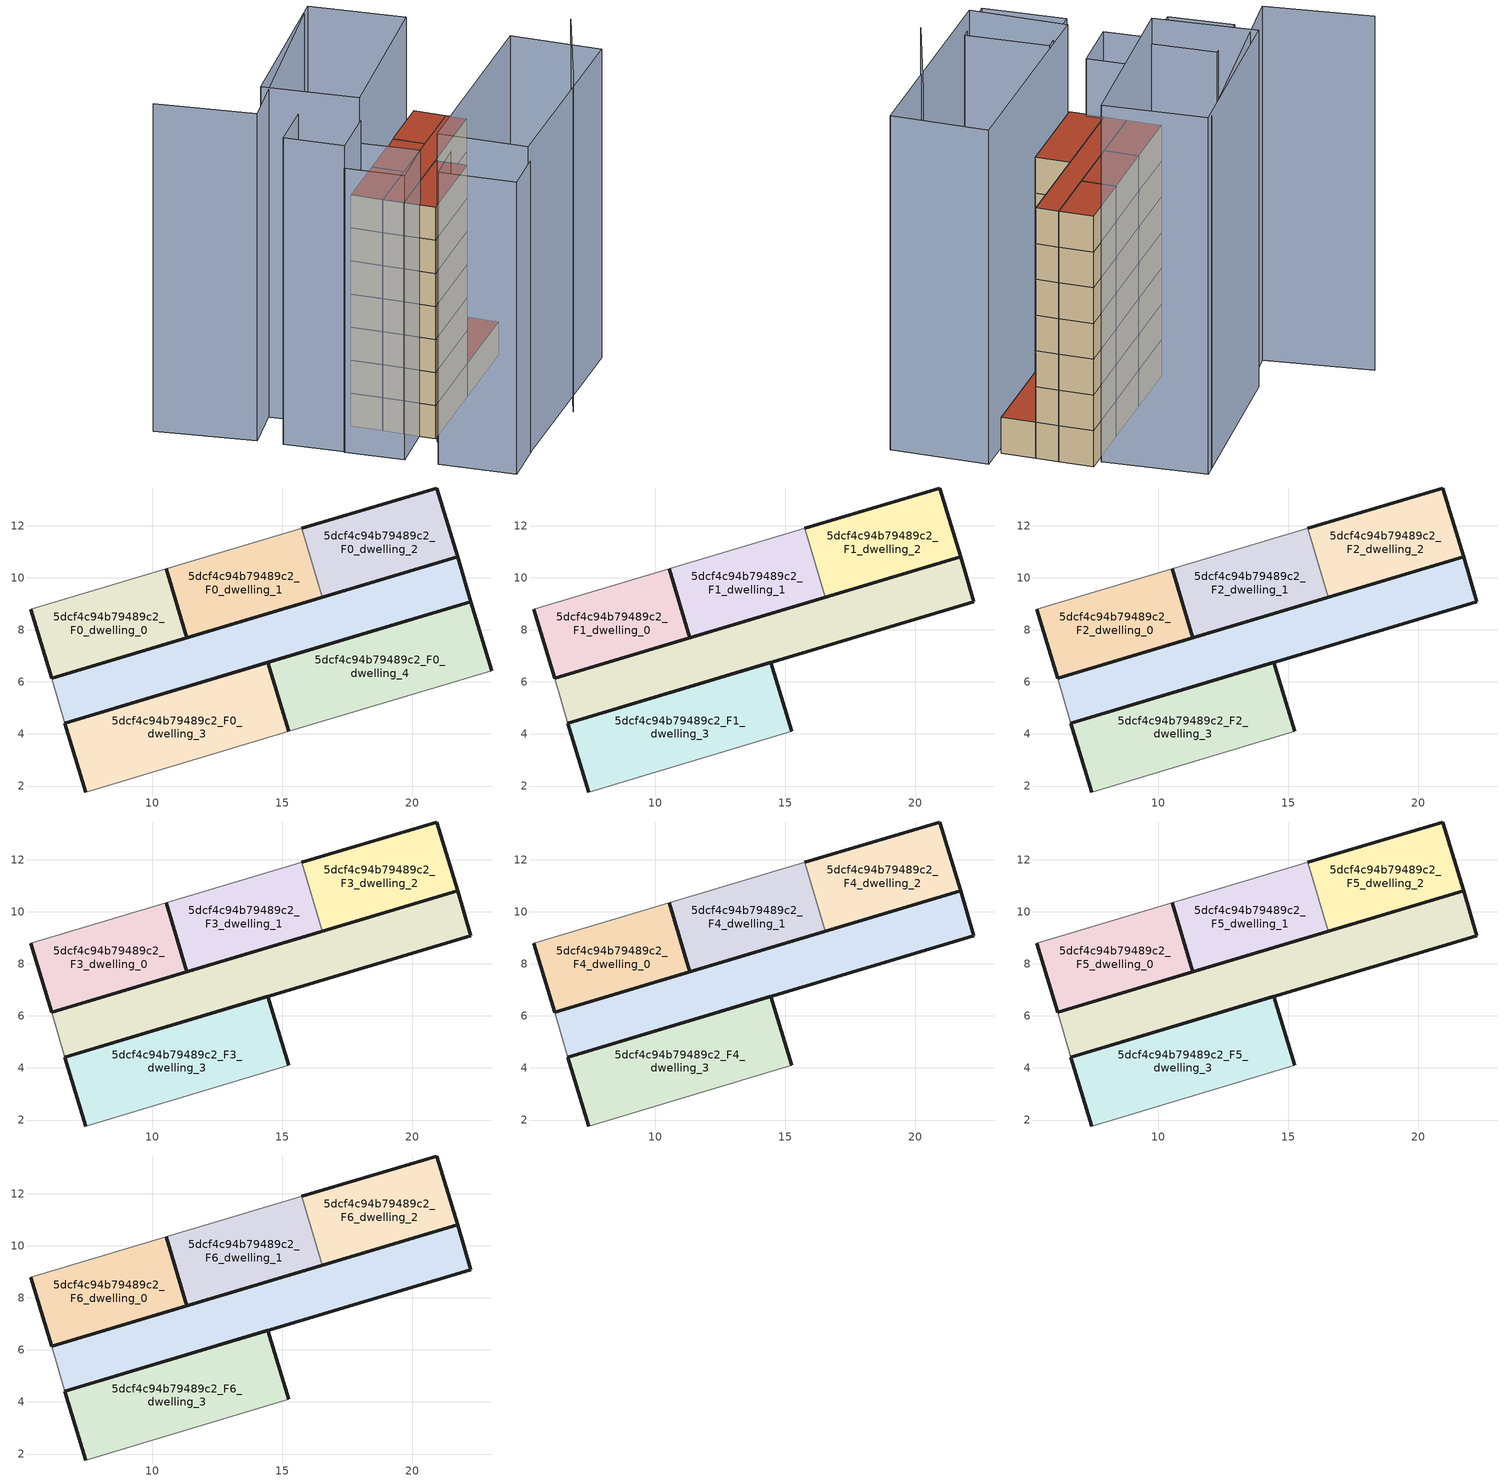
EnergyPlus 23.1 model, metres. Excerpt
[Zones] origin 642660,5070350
5dcf4c94b79489c2_F0_dwelling_0
 floor ground (EU_floor_Construction): 10.55,10.34 11.34,7.69 6.14,6.14 5.35,8.78 z0
 wall outside (EU_wall_Construction): 5.35,8.78 6.14,6.14 11.34,7.69 10.55,10.34 z0:3
 wall adiabatic (EU_wall_Construction): 10.55,10.34 5.35,8.78 z0:3
5dcf4c94b79489c2_F0_dwelling_1
 floor ground (EU_floor_Construction): 15.74,11.89 16.54,9.25 11.34,7.69 10.55,10.34 z0
 wall outside (EU_wall_Construction): 10.55,10.34 11.34,7.69 16.54,9.25 z0:3
 wall adiabatic (EU_wall_Construction): 15.74,11.89 10.55,10.34 z0:3
 wall to 5dcf4c94b79489c2_F0_dwelling_2 (EU_wall_Construction): 16.54,9.25 15.74,11.89 z0:3
5dcf4c94b79489c2_F0_dwelling_2
 floor ground (EU_floor_Construction): 20.94,13.45 21.73,10.8 16.54,9.25 15.74,11.89 z0
 wall outside (EU_wall_Construction): 16.54,9.25 21.73,10.8 20.94,13.45 15.74,11.89 z0:3
5dcf4c94b79489c2_F0_dwelling_3
 floor ground (EU_floor_Construction): 14.45,6.75 15.24,4.1 7.45,1.77 6.66,4.42 z0
 wall outside (EU_wall_Construction): 15.24,4.1 14.45,6.75 6.66,4.42 7.45,1.77 z0:3
 wall adiabatic (EU_wall_Construction): 7.45,1.77 15.24,4.1 z0:3
5dcf4c94b79489c2_F0_dwelling_4
 floor ground (EU_floor_Construction): 22.25,9.08 23.04,6.44 15.24,4.1 14.45,6.75 z0
 wall outside (EU_wall_Construction): 23.04,6.44 22.25,9.08 14.45,6.75 15.24,4.1 z0:3
 wall adiabatic (EU_wall_Construction): 15.24,4.1 23.04,6.44 z0:3
 roof outside (EU_roof_Construction): 23.04,6.44 22.25,9.08 14.45,6.75 15.24,4.1 z3
5dcf4c94b79489c2_F0_circulation
 floor ground (EU_floor_Construction): 21.73,10.8 22.25,9.08 6.66,4.42 6.14,6.14 z0
 wall outside (EU_wall_Construction): 6.66,4.42 22.25,9.08 21.73,10.8 6.14,6.14 z0:3
 wall adiabatic (EU_wall_Construction): 6.14,6.14 6.66,4.42 z0:3
5dcf4c94b79489c2_F1_dwelling_0
 floor to 5dcf4c94b79489c2_F0_dwelling_0 (EU_floor_Construction): 10.55,10.34 11.34,7.69 6.14,6.14 5.35,8.78 z3
 wall outside (EU_wall_Construction): 5.35,8.78 6.14,6.14 11.34,7.69 10.55,10.34 z3:6
 wall adiabatic (EU_wall_Construction): 10.55,10.34 5.35,8.78 z3:6
5dcf4c94b79489c2_F1_dwelling_1
 floor to 5dcf4c94b79489c2_F0_dwelling_1 (EU_floor_Construction): 15.74,11.89 16.54,9.25 11.34,7.69 10.55,10.34 z3
 wall outside (EU_wall_Construction): 10.55,10.34 11.34,7.69 16.54,9.25 z3:6
 wall adiabatic (EU_wall_Construction): 15.74,11.89 10.55,10.34 z3:6
 wall to 5dcf4c94b79489c2_F1_dwelling_2 (EU_wall_Construction): 16.54,9.25 15.74,11.89 z3:6
5dcf4c94b79489c2_F1_dwelling_2
 floor to 5dcf4c94b79489c2_F0_dwelling_2 (EU_floor_Construction): 20.94,13.45 21.73,10.8 16.54,9.25 15.74,11.89 z3
 wall outside (EU_wall_Construction): 16.54,9.25 21.73,10.8 20.94,13.45 15.74,11.89 z3:6
5dcf4c94b79489c2_F1_dwelling_3
 floor to 5dcf4c94b79489c2_F0_dwelling_3 (EU_floor_Construction): 14.45,6.75 15.24,4.1 7.45,1.77 6.66,4.42 z3
 wall outside (EU_wall_Construction): 15.24,4.1 14.45,6.75 6.66,4.42 7.45,1.77 z3:6
 wall adiabatic (EU_wall_Construction): 7.45,1.77 15.24,4.1 z3:6
5dcf4c94b79489c2_F1_circulation
 floor to 5dcf4c94b79489c2_F0_circulation (EU_floor_Construction): 21.73,10.8 22.25,9.08 6.66,4.42 6.14,6.14 z3
 wall outside (EU_wall_Construction): 6.66,4.42 22.25,9.08 21.73,10.8 6.14,6.14 z3:6
 wall adiabatic (EU_wall_Construction): 6.14,6.14 6.66,4.42 z3:6
5dcf4c94b79489c2_F2_dwelling_0
 floor to 5dcf4c94b79489c2_F1_dwelling_0 (EU_floor_Construction): 10.55,10.34 11.34,7.69 6.14,6.14 5.35,8.78 z6
 wall outside (EU_wall_Construction): 5.35,8.78 6.14,6.14 11.34,7.69 10.55,10.34 z6:9
 wall adiabatic (EU_wall_Construction): 10.55,10.34 5.35,8.78 z6:9
5dcf4c94b79489c2_F2_dwelling_1
 floor to 5dcf4c94b79489c2_F1_dwelling_1 (EU_floor_Construction): 15.74,11.89 16.54,9.25 11.34,7.69 10.55,10.34 z6
 wall outside (EU_wall_Construction): 10.55,10.34 11.34,7.69 16.54,9.25 z6:9
 wall adiabatic (EU_wall_Construction): 15.74,11.89 10.55,10.34 z6:9
 wall to 5dcf4c94b79489c2_F2_dwelling_2 (EU_wall_Construction): 16.54,9.25 15.74,11.89 z6:9
5dcf4c94b79489c2_F2_dwelling_2
 floor to 5dcf4c94b79489c2_F1_dwelling_2 (EU_floor_Construction): 20.94,13.45 21.73,10.8 16.54,9.25 15.74,11.89 z6
 wall outside (EU_wall_Construction): 16.54,9.25 21.73,10.8 20.94,13.45 15.74,11.89 z6:9
5dcf4c94b79489c2_F2_dwelling_3
 floor to 5dcf4c94b79489c2_F1_dwelling_3 (EU_floor_Construction): 14.45,6.75 15.24,4.1 7.45,1.77 6.66,4.42 z6
 wall outside (EU_wall_Construction): 15.24,4.1 14.45,6.75 6.66,4.42 7.45,1.77 z6:9
 wall adiabatic (EU_wall_Construction): 7.45,1.77 15.24,4.1 z6:9
5dcf4c94b79489c2_F2_circulation
 floor to 5dcf4c94b79489c2_F1_circulation (EU_floor_Construction): 21.73,10.8 22.25,9.08 6.66,4.42 6.14,6.14 z6
 wall outside (EU_wall_Construction): 6.66,4.42 22.25,9.08 21.73,10.8 6.14,6.14 z6:9
 wall adiabatic (EU_wall_Construction): 6.14,6.14 6.66,4.42 z6:9
5dcf4c94b79489c2_F3_dwelling_0
 floor to 5dcf4c94b79489c2_F2_dwelling_0 (EU_floor_Construction): 10.55,10.34 11.34,7.69 6.14,6.14 5.35,8.78 z9
 wall outside (EU_wall_Construction): 5.35,8.78 6.14,6.14 11.34,7.69 10.55,10.34 z9:12
 wall adiabatic (EU_wall_Construction): 10.55,10.34 5.35,8.78 z9:12
5dcf4c94b79489c2_F3_dwelling_1
 floor to 5dcf4c94b79489c2_F2_dwelling_1 (EU_floor_Construction): 15.74,11.89 16.54,9.25 11.34,7.69 10.55,10.34 z9
 wall outside (EU_wall_Construction): 10.55,10.34 11.34,7.69 16.54,9.25 z9:12
 wall adiabatic (EU_wall_Construction): 15.74,11.89 10.55,10.34 z9:12
 wall to 5dcf4c94b79489c2_F3_dwelling_2 (EU_wall_Construction): 16.54,9.25 15.74,11.89 z9:12
5dcf4c94b79489c2_F3_dwelling_2
 floor to 5dcf4c94b79489c2_F2_dwelling_2 (EU_floor_Construction): 20.94,13.45 21.73,10.8 16.54,9.25 15.74,11.89 z9
 wall outside (EU_wall_Construction): 16.54,9.25 21.73,10.8 20.94,13.45 15.74,11.89 z9:12
5dcf4c94b79489c2_F3_dwelling_3
 floor to 5dcf4c94b79489c2_F2_dwelling_3 (EU_floor_Construction): 14.45,6.75 15.24,4.1 7.45,1.77 6.66,4.42 z9
 wall outside (EU_wall_Construction): 15.24,4.1 14.45,6.75 6.66,4.42 7.45,1.77 z9:12
 wall adiabatic (EU_wall_Construction): 7.45,1.77 15.24,4.1 z9:12
5dcf4c94b79489c2_F3_circulation
 floor to 5dcf4c94b79489c2_F2_circulation (EU_floor_Construction): 21.73,10.8 22.25,9.08 6.66,4.42 6.14,6.14 z9
 wall outside (EU_wall_Construction): 6.66,4.42 22.25,9.08 21.73,10.8 6.14,6.14 z9:12
 wall adiabatic (EU_wall_Construction): 6.14,6.14 6.66,4.42 z9:12
5dcf4c94b79489c2_F4_dwelling_0
 floor to 5dcf4c94b79489c2_F3_dwelling_0 (EU_floor_Construction): 10.55,10.34 11.34,7.69 6.14,6.14 5.35,8.78 z12
 wall outside (EU_wall_Construction): 5.35,8.78 6.14,6.14 11.34,7.69 10.55,10.34 z12:15
 wall adiabatic (EU_wall_Construction): 10.55,10.34 5.35,8.78 z12:15
5dcf4c94b79489c2_F4_dwelling_1
 floor to 5dcf4c94b79489c2_F3_dwelling_1 (EU_floor_Construction): 15.74,11.89 16.54,9.25 11.34,7.69 10.55,10.34 z12
 wall outside (EU_wall_Construction): 10.55,10.34 11.34,7.69 16.54,9.25 z12:15
 wall adiabatic (EU_wall_Construction): 15.74,11.89 10.55,10.34 z12:15
 wall to 5dcf4c94b79489c2_F4_dwelling_2 (EU_wall_Construction): 16.54,9.25 15.74,11.89 z12:15
5dcf4c94b79489c2_F4_dwelling_2
 floor to 5dcf4c94b79489c2_F3_dwelling_2 (EU_floor_Construction): 20.94,13.45 21.73,10.8 16.54,9.25 15.74,11.89 z12
 wall outside (EU_wall_Construction): 16.54,9.25 21.73,10.8 20.94,13.45 15.74,11.89 z12:15
5dcf4c94b79489c2_F4_dwelling_3
 floor to 5dcf4c94b79489c2_F3_dwelling_3 (EU_floor_Construction): 14.45,6.75 15.24,4.1 7.45,1.77 6.66,4.42 z12
 wall outside (EU_wall_Construction): 15.24,4.1 14.45,6.75 6.66,4.42 7.45,1.77 z12:15
 wall adiabatic (EU_wall_Construction): 7.45,1.77 15.24,4.1 z12:15
5dcf4c94b79489c2_F4_circulation
 floor to 5dcf4c94b79489c2_F3_circulation (EU_floor_Construction): 21.73,10.8 22.25,9.08 6.66,4.42 6.14,6.14 z12
 wall outside (EU_wall_Construction): 6.66,4.42 22.25,9.08 21.73,10.8 6.14,6.14 z12:15
 wall adiabatic (EU_wall_Construction): 6.14,6.14 6.66,4.42 z12:15
5dcf4c94b79489c2_F5_dwelling_0
 floor to 5dcf4c94b79489c2_F4_dwelling_0 (EU_floor_Construction): 10.55,10.34 11.34,7.69 6.14,6.14 5.35,8.78 z15
 wall outside (EU_wall_Construction): 5.35,8.78 6.14,6.14 11.34,7.69 10.55,10.34 z15:18
 wall adiabatic (EU_wall_Construction): 10.55,10.34 5.35,8.78 z15:18
5dcf4c94b79489c2_F5_dwelling_1
 floor to 5dcf4c94b79489c2_F4_dwelling_1 (EU_floor_Construction): 15.74,11.89 16.54,9.25 11.34,7.69 10.55,10.34 z15
 wall outside (EU_wall_Construction): 10.55,10.34 11.34,7.69 16.54,9.25 z15:18
 wall adiabatic (EU_wall_Construction): 15.74,11.89 10.55,10.34 z15:18
 wall to 5dcf4c94b79489c2_F5_dwelling_2 (EU_wall_Construction): 16.54,9.25 15.74,11.89 z15:18
5dcf4c94b79489c2_F5_dwelling_2
 floor to 5dcf4c94b79489c2_F4_dwelling_2 (EU_floor_Construction): 20.94,13.45 21.73,10.8 16.54,9.25 15.74,11.89 z15
 wall outside (EU_wall_Construction): 16.54,9.25 21.73,10.8 20.94,13.45 15.74,11.89 z15:18
5dcf4c94b79489c2_F5_dwelling_3
 floor to 5dcf4c94b79489c2_F4_dwelling_3 (EU_floor_Construction): 14.45,6.75 15.24,4.1 7.45,1.77 6.66,4.42 z15
 wall outside (EU_wall_Construction): 15.24,4.1 14.45,6.75 6.66,4.42 7.45,1.77 z15:18
 wall adiabatic (EU_wall_Construction): 7.45,1.77 15.24,4.1 z15:18
5dcf4c94b79489c2_F5_circulation
 floor to 5dcf4c94b79489c2_F4_circulation (EU_floor_Construction): 21.73,10.8 22.25,9.08 6.66,4.42 6.14,6.14 z15
 wall outside (EU_wall_Construction): 6.66,4.42 22.25,9.08 21.73,10.8 6.14,6.14 z15:18
 wall adiabatic (EU_wall_Construction): 6.14,6.14 6.66,4.42 z15:18
5dcf4c94b79489c2_F6_dwelling_0
 floor to 5dcf4c94b79489c2_F5_dwelling_0 (EU_floor_Construction): 10.55,10.34 11.34,7.69 6.14,6.14 5.35,8.78 z18
 wall outside (EU_wall_Construction): 5.35,8.78 6.14,6.14 11.34,7.69 10.55,10.34 z18:21
 wall adiabatic (EU_wall_Construction): 10.55,10.34 5.35,8.78 z18:21
 roof outside (EU_roof_Construction): 11.34,7.69 10.55,10.34 5.35,8.78 6.14,6.14 z21
5dcf4c94b79489c2_F6_dwelling_1
 floor to 5dcf4c94b79489c2_F5_dwelling_1 (EU_floor_Construction): 15.74,11.89 16.54,9.25 11.34,7.69 10.55,10.34 z18
 wall outside (EU_wall_Construction): 10.55,10.34 11.34,7.69 16.54,9.25 z18:21
 wall adiabatic (EU_wall_Construction): 15.74,11.89 10.55,10.34 z18:21
 wall to 5dcf4c94b79489c2_F6_dwelling_2 (EU_wall_Construction): 16.54,9.25 15.74,11.89 z18:21
 roof outside (EU_roof_Construction): 16.54,9.25 15.74,11.89 10.55,10.34 11.34,7.69 z21
5dcf4c94b79489c2_F6_dwelling_2
 floor to 5dcf4c94b79489c2_F5_dwelling_2 (EU_floor_Construction): 20.94,13.45 21.73,10.8 16.54,9.25 15.74,11.89 z18
 wall outside (EU_wall_Construction): 16.54,9.25 21.73,10.8 20.94,13.45 15.74,11.89 z18:21
 roof outside (EU_roof_Construction): 21.73,10.8 20.94,13.45 15.74,11.89 16.54,9.25 z21
5dcf4c94b79489c2_F6_dwelling_3
 floor to 5dcf4c94b79489c2_F5_dwelling_3 (EU_floor_Construction): 14.45,6.75 15.24,4.1 7.45,1.77 6.66,4.42 z18
 wall outside (EU_wall_Construction): 15.24,4.1 14.45,6.75 6.66,4.42 7.45,1.77 z18:21
 wall adiabatic (EU_wall_Construction): 7.45,1.77 15.24,4.1 z18:21
 roof outside (EU_roof_Construction): 15.24,4.1 14.45,6.75 6.66,4.42 7.45,1.77 z21
5dcf4c94b79489c2_F6_circulation
 floor to 5dcf4c94b79489c2_F5_circulation (EU_floor_Construction): 21.73,10.8 22.25,9.08 6.66,4.42 6.14,6.14 z18
 wall outside (EU_wall_Construction): 6.66,4.42 22.25,9.08 21.73,10.8 6.14,6.14 z18:21
 wall adiabatic (EU_wall_Construction): 6.14,6.14 6.66,4.42 z18:21
 roof outside (EU_roof_Construction): 22.25,9.08 21.73,10.8 6.14,6.14 6.66,4.42 z21
shading: 8.22,0.52 10.42,-5.76 / 10.42,-5.76 5.92,-7.34 / 5.92,-7.34 3.72,-1.06 / 3.72,-1.06 8.22,0.52 z0:26.5; 7.02,1.34 25.12,6.76 / 25.12,6.76 27.36,-0.73 / 27.36,-0.73 9.27,-6.15 / 9.27,-6.15 7.02,1.34 z0:28; 5.63,8.05 7.33,3.24 / 7.33,3.24 2.82,1.65 / 2.82,1.65 1.12,6.46 / 1.12,6.46 5.63,8.05 z0:25.8; 1.22,6.45 -0.49,11.38 / -0.49,11.38 4.03,12.95 / 4.03,12.95 5.74,8.02 / 5.74,8.02 1.22,6.45 z0:27.8; 17.92,-4.55 26.28,1.55 z0:30.5; 19.94,13.45 5.63,8.05 / 5.63,8.05 2.69,15.82 / 2.69,15.82 17.01,21.22 / 17.01,21.22 19.94,13.45 z0:29.9; 16.04,20.86 -1.18,13.46 / -1.18,13.46 -4.59,21.4 z0:29.7
[Building]
EU S2 Campaign: North Axis=0; Terrain=City; Solar Distribution=FullExterior
[Site:Location]
Lyon-Bron: Latitude=45.75; Longitude=5; Time Zone=1; Elevation=198
[SizingPeriod:WeatherFileDays]
AnnualSizingPeriod: Begin Month=1; Begin Day of Month=1; End Month=12; End Day of Month=31; Day of Week for Start Day=Monday; Use Weather File Daylight Saving Period=No; Use Weather File Rain and Snow Indicators=No
[MATERIAL]
EU_InternalMass_Material: Roughness=MediumRough; Thickness=0.1; Conductivity=1; Density=1800; Specific Heat=900; Thermal Absorptance=0.9; Solar Absorptance=0.7; Visible Absorptance=0.7
[MATERIAL:NOMASS] Roughness=MediumRough; Thermal Absorptance=0.9; Solar Absorptance=0.7; Visible Absorptance=0.7
Name | Thermal Resistance
EU_wall_NoMass | 0.776494
EU_roof_NoMass | 0.486893
EU_floor_NoMass | 0.421597
[CONSTRUCTION]
EU_wall_Construction: EU_wall_NoMass
EU_roof_Construction: EU_roof_NoMass
EU_floor_Construction: EU_floor_NoMass
EU_InternalMass_Construction: EU_InternalMass_Material
[ZONE] Type=1; Multiplier=1; Ceiling Height=autocalculate; Floor Area=autocalculate; Part of Total Floor Area=Yes
Name | Volume
5dcf4c94b79489c2_F0_dwelling_0; 5dcf4c94b79489c2_F1_dwelling_0; 5dcf4c94b79489c2_F2_dwelling_0; 5dcf4c94b79489c2_F3_dwelling_0; 5dcf4c94b79489c2_F4_dwelling_0; 5dcf4c94b79489c2_F5_dwelling_0; 5dcf4c94b79489c2_F6_dwelling_0 | 44.9099
5dcf4c94b79489c2_F0_dwelling_1; 5dcf4c94b79489c2_F1_dwelling_1; 5dcf4c94b79489c2_F2_dwelling_1; 5dcf4c94b79489c2_F3_dwelling_1; 5dcf4c94b79489c2_F4_dwelling_1; 5dcf4c94b79489c2_F5_dwelling_1; 5dcf4c94b79489c2_F6_dwelling_1; 5dcf4c94b79489c2_F0_dwelling_2 | 44.9106
5dcf4c94b79489c2_F1_dwelling_2; 5dcf4c94b79489c2_F2_dwelling_2; 5dcf4c94b79489c2_F3_dwelling_2; 5dcf4c94b79489c2_F4_dwelling_2; 5dcf4c94b79489c2_F5_dwelling_2; 5dcf4c94b79489c2_F6_dwelling_2 | 44.9114
5dcf4c94b79489c2_F0_dwelling_3 | 67.3652
5dcf4c94b79489c2_F1_dwelling_3; 5dcf4c94b79489c2_F2_dwelling_3; 5dcf4c94b79489c2_F3_dwelling_3; 5dcf4c94b79489c2_F4_dwelling_3; 5dcf4c94b79489c2_F5_dwelling_3; 5dcf4c94b79489c2_F6_dwelling_3; 5dcf4c94b79489c2_F0_dwelling_4 | 67.3645
5dcf4c94b79489c2_F0_circulation; 5dcf4c94b79489c2_F1_circulation; 5dcf4c94b79489c2_F2_circulation; 5dcf4c94b79489c2_F3_circulation; 5dcf4c94b79489c2_F4_circulation; 5dcf4c94b79489c2_F5_circulation; 5dcf4c94b79489c2_F6_circulation | 87.8877
[INTERNALMASS] Construction=EU_InternalMass_Construction
Name | Zone or ZoneList | Surface Area
5dcf4c94b79489c2_F0_dwelling_0_EU_InternalMass | 5dcf4c94b79489c2_F0_dwelling_0 | 14.9701
5dcf4c94b79489c2_F0_dwelling_1_EU_InternalMass | 5dcf4c94b79489c2_F0_dwelling_1 | 14.9701
5dcf4c94b79489c2_F0_dwelling_2_EU_InternalMass | 5dcf4c94b79489c2_F0_dwelling_2 | 14.9701
5dcf4c94b79489c2_F0_dwelling_3_EU_InternalMass | 5dcf4c94b79489c2_F0_dwelling_3 | 22.4548
5dcf4c94b79489c2_F0_dwelling_4_EU_InternalMass | 5dcf4c94b79489c2_F0_dwelling_4 | 22.4548
5dcf4c94b79489c2_F1_dwelling_0_EU_InternalMass | 5dcf4c94b79489c2_F1_dwelling_0 | 22.4552
5dcf4c94b79489c2_F1_dwelling_1_EU_InternalMass | 5dcf4c94b79489c2_F1_dwelling_1 | 22.4552
5dcf4c94b79489c2_F1_dwelling_2_EU_InternalMass | 5dcf4c94b79489c2_F1_dwelling_2 | 22.4548
5dcf4c94b79489c2_F1_dwelling_3_EU_InternalMass | 5dcf4c94b79489c2_F1_dwelling_3 | 22.4548
5dcf4c94b79489c2_F2_dwelling_0_EU_InternalMass | 5dcf4c94b79489c2_F2_dwelling_0 | 22.4552
5dcf4c94b79489c2_F2_dwelling_1_EU_InternalMass | 5dcf4c94b79489c2_F2_dwelling_1 | 22.4552
5dcf4c94b79489c2_F2_dwelling_2_EU_InternalMass | 5dcf4c94b79489c2_F2_dwelling_2 | 22.4548
5dcf4c94b79489c2_F2_dwelling_3_EU_InternalMass | 5dcf4c94b79489c2_F2_dwelling_3 | 22.4548
5dcf4c94b79489c2_F3_dwelling_0_EU_InternalMass | 5dcf4c94b79489c2_F3_dwelling_0 | 22.4552
5dcf4c94b79489c2_F3_dwelling_1_EU_InternalMass | 5dcf4c94b79489c2_F3_dwelling_1 | 22.4552
5dcf4c94b79489c2_F3_dwelling_2_EU_InternalMass | 5dcf4c94b79489c2_F3_dwelling_2 | 22.4548
5dcf4c94b79489c2_F3_dwelling_3_EU_InternalMass | 5dcf4c94b79489c2_F3_dwelling_3 | 22.4548
5dcf4c94b79489c2_F4_dwelling_0_EU_InternalMass | 5dcf4c94b79489c2_F4_dwelling_0 | 22.4552
5dcf4c94b79489c2_F4_dwelling_1_EU_InternalMass | 5dcf4c94b79489c2_F4_dwelling_1 | 22.4552
5dcf4c94b79489c2_F4_dwelling_2_EU_InternalMass | 5dcf4c94b79489c2_F4_dwelling_2 | 22.4548
5dcf4c94b79489c2_F4_dwelling_3_EU_InternalMass | 5dcf4c94b79489c2_F4_dwelling_3 | 22.4548
5dcf4c94b79489c2_F5_dwelling_0_EU_InternalMass | 5dcf4c94b79489c2_F5_dwelling_0 | 22.4552
5dcf4c94b79489c2_F5_dwelling_1_EU_InternalMass | 5dcf4c94b79489c2_F5_dwelling_1 | 22.4552
5dcf4c94b79489c2_F5_dwelling_2_EU_InternalMass | 5dcf4c94b79489c2_F5_dwelling_2 | 22.4548
5dcf4c94b79489c2_F5_dwelling_3_EU_InternalMass | 5dcf4c94b79489c2_F5_dwelling_3 | 22.4548
5dcf4c94b79489c2_F6_dwelling_0_EU_InternalMass | 5dcf4c94b79489c2_F6_dwelling_0 | 22.4552
5dcf4c94b79489c2_F6_dwelling_1_EU_InternalMass | 5dcf4c94b79489c2_F6_dwelling_1 | 22.4552
5dcf4c94b79489c2_F6_dwelling_2_EU_InternalMass | 5dcf4c94b79489c2_F6_dwelling_2 | 22.4548
5dcf4c94b79489c2_F6_dwelling_3_EU_InternalMass | 5dcf4c94b79489c2_F6_dwelling_3 | 22.4548
[OTHEREQUIPMENT] Fuel Type=Electricity; Design Level Calculation Method=Watts/Area; Power per Zone Floor Area=1; Fraction Latent=0; Fraction Radiant=0; Fraction Lost=0; Carbon Dioxide Generation Rate=0; EndUse Subcategory=EU_Step8_InternalGains
Name | Zone or ZoneList or Space or SpaceList | Schedule
EU_Step8_InternalGain_5dcf4c94b79489c2_F0_dwelling_0_f000 | 5dcf4c94b79489c2_F0_dwelling_0 | EU_Step8_GainSchedule_5dcf4c94b79489c2_F0_dwelling_0_f000
EU_Step8_InternalGain_5dcf4c94b79489c2_F0_dwelling_1_f000 | 5dcf4c94b79489c2_F0_dwelling_1 | EU_Step8_GainSchedule_5dcf4c94b79489c2_F0_dwelling_1_f000
EU_Step8_InternalGain_5dcf4c94b79489c2_F0_dwelling_2_f000 | 5dcf4c94b79489c2_F0_dwelling_2 | EU_Step8_GainSchedule_5dcf4c94b79489c2_F0_dwelling_2_f000
EU_Step8_InternalGain_5dcf4c94b79489c2_F0_dwelling_3_f000 | 5dcf4c94b79489c2_F0_dwelling_3 | EU_Step8_GainSchedule_5dcf4c94b79489c2_F0_dwelling_3_f000
EU_Step8_InternalGain_5dcf4c94b79489c2_F0_dwelling_4_f000 | 5dcf4c94b79489c2_F0_dwelling_4 | EU_Step8_GainSchedule_5dcf4c94b79489c2_F0_dwelling_4_f000
EU_Step8_InternalGain_5dcf4c94b79489c2_F1_dwelling_0_f000 | 5dcf4c94b79489c2_F1_dwelling_0 | EU_Step8_GainSchedule_5dcf4c94b79489c2_F1_dwelling_0_f000
EU_Step8_InternalGain_5dcf4c94b79489c2_F1_dwelling_1_f000 | 5dcf4c94b79489c2_F1_dwelling_1 | EU_Step8_GainSchedule_5dcf4c94b79489c2_F1_dwelling_1_f000
EU_Step8_InternalGain_5dcf4c94b79489c2_F1_dwelling_2_f000 | 5dcf4c94b79489c2_F1_dwelling_2 | EU_Step8_GainSchedule_5dcf4c94b79489c2_F1_dwelling_2_f000
EU_Step8_InternalGain_5dcf4c94b79489c2_F1_dwelling_3_f000 | 5dcf4c94b79489c2_F1_dwelling_3 | EU_Step8_GainSchedule_5dcf4c94b79489c2_F1_dwelling_3_f000
EU_Step8_InternalGain_5dcf4c94b79489c2_F2_dwelling_0_f000 | 5dcf4c94b79489c2_F2_dwelling_0 | EU_Step8_GainSchedule_5dcf4c94b79489c2_F2_dwelling_0_f000
EU_Step8_InternalGain_5dcf4c94b79489c2_F2_dwelling_1_f000 | 5dcf4c94b79489c2_F2_dwelling_1 | EU_Step8_GainSchedule_5dcf4c94b79489c2_F2_dwelling_1_f000
EU_Step8_InternalGain_5dcf4c94b79489c2_F2_dwelling_2_f000 | 5dcf4c94b79489c2_F2_dwelling_2 | EU_Step8_GainSchedule_5dcf4c94b79489c2_F2_dwelling_2_f000
EU_Step8_InternalGain_5dcf4c94b79489c2_F2_dwelling_3_f000 | 5dcf4c94b79489c2_F2_dwelling_3 | EU_Step8_GainSchedule_5dcf4c94b79489c2_F2_dwelling_3_f000
EU_Step8_InternalGain_5dcf4c94b79489c2_F3_dwelling_0_f000 | 5dcf4c94b79489c2_F3_dwelling_0 | EU_Step8_GainSchedule_5dcf4c94b79489c2_F3_dwelling_0_f000
EU_Step8_InternalGain_5dcf4c94b79489c2_F3_dwelling_1_f000 | 5dcf4c94b79489c2_F3_dwelling_1 | EU_Step8_GainSchedule_5dcf4c94b79489c2_F3_dwelling_1_f000
EU_Step8_InternalGain_5dcf4c94b79489c2_F3_dwelling_2_f000 | 5dcf4c94b79489c2_F3_dwelling_2 | EU_Step8_GainSchedule_5dcf4c94b79489c2_F3_dwelling_2_f000
EU_Step8_InternalGain_5dcf4c94b79489c2_F3_dwelling_3_f000 | 5dcf4c94b79489c2_F3_dwelling_3 | EU_Step8_GainSchedule_5dcf4c94b79489c2_F3_dwelling_3_f000
EU_Step8_InternalGain_5dcf4c94b79489c2_F4_dwelling_0_f000 | 5dcf4c94b79489c2_F4_dwelling_0 | EU_Step8_GainSchedule_5dcf4c94b79489c2_F4_dwelling_0_f000
EU_Step8_InternalGain_5dcf4c94b79489c2_F4_dwelling_1_f000 | 5dcf4c94b79489c2_F4_dwelling_1 | EU_Step8_GainSchedule_5dcf4c94b79489c2_F4_dwelling_1_f000
EU_Step8_InternalGain_5dcf4c94b79489c2_F4_dwelling_2_f000 | 5dcf4c94b79489c2_F4_dwelling_2 | EU_Step8_GainSchedule_5dcf4c94b79489c2_F4_dwelling_2_f000
EU_Step8_InternalGain_5dcf4c94b79489c2_F4_dwelling_3_f000 | 5dcf4c94b79489c2_F4_dwelling_3 | EU_Step8_GainSchedule_5dcf4c94b79489c2_F4_dwelling_3_f000
EU_Step8_InternalGain_5dcf4c94b79489c2_F5_dwelling_0_f000 | 5dcf4c94b79489c2_F5_dwelling_0 | EU_Step8_GainSchedule_5dcf4c94b79489c2_F5_dwelling_0_f000
EU_Step8_InternalGain_5dcf4c94b79489c2_F5_dwelling_1_f000 | 5dcf4c94b79489c2_F5_dwelling_1 | EU_Step8_GainSchedule_5dcf4c94b79489c2_F5_dwelling_1_f000
EU_Step8_InternalGain_5dcf4c94b79489c2_F5_dwelling_2_f000 | 5dcf4c94b79489c2_F5_dwelling_2 | EU_Step8_GainSchedule_5dcf4c94b79489c2_F5_dwelling_2_f000
EU_Step8_InternalGain_5dcf4c94b79489c2_F5_dwelling_3_f000 | 5dcf4c94b79489c2_F5_dwelling_3 | EU_Step8_GainSchedule_5dcf4c94b79489c2_F5_dwelling_3_f000
EU_Step8_InternalGain_5dcf4c94b79489c2_F6_dwelling_0_f000 | 5dcf4c94b79489c2_F6_dwelling_0 | EU_Step8_GainSchedule_5dcf4c94b79489c2_F6_dwelling_0_f000
EU_Step8_InternalGain_5dcf4c94b79489c2_F6_dwelling_1_f000 | 5dcf4c94b79489c2_F6_dwelling_1 | EU_Step8_GainSchedule_5dcf4c94b79489c2_F6_dwelling_1_f000
EU_Step8_InternalGain_5dcf4c94b79489c2_F6_dwelling_2_f000 | 5dcf4c94b79489c2_F6_dwelling_2 | EU_Step8_GainSchedule_5dcf4c94b79489c2_F6_dwelling_2_f000
EU_Step8_InternalGain_5dcf4c94b79489c2_F6_dwelling_3_f000 | 5dcf4c94b79489c2_F6_dwelling_3 | EU_Step8_GainSchedule_5dcf4c94b79489c2_F6_dwelling_3_f000
[ZONEINFILTRATION:DESIGNFLOWRATE] Schedule=EU_AlwaysOn; Design Flow Rate Calculation Method=Flow/Area; Flow Rate per Floor Area=0.0005; Constant Term Coefficient=1; Temperature Term Coefficient=0; Velocity Term Coefficient=0; Velocity Squared Term Coefficient=0
Name | Zone or ZoneList or Space or SpaceList
EU_Circulation_Infiltration_5dcf4c94b79489c2_F0_circulation | 5dcf4c94b79489c2_F0_circulation
EU_Circulation_Infiltration_5dcf4c94b79489c2_F1_circulation | 5dcf4c94b79489c2_F1_circulation
EU_Circulation_Infiltration_5dcf4c94b79489c2_F2_circulation | 5dcf4c94b79489c2_F2_circulation
EU_Circulation_Infiltration_5dcf4c94b79489c2_F3_circulation | 5dcf4c94b79489c2_F3_circulation
EU_Circulation_Infiltration_5dcf4c94b79489c2_F4_circulation | 5dcf4c94b79489c2_F4_circulation
EU_Circulation_Infiltration_5dcf4c94b79489c2_F5_circulation | 5dcf4c94b79489c2_F5_circulation
EU_Circulation_Infiltration_5dcf4c94b79489c2_F6_circulation | 5dcf4c94b79489c2_F6_circulation
[ZONEVENTILATION:DESIGNFLOWRATE] Schedule=EU_AlwaysOn; Design Flow Rate Calculation Method=AirChanges/Hour; Air Changes per Hour=0.693814; Ventilation Type=Natural; Fan Pressure Rise=0; Fan Total Efficiency=1; Constant Term Coefficient=1; Temperature Term Coefficient=0; Velocity Term Coefficient=0; Velocity Squared Term Coefficient=0; Minimum Indoor Temperature=-100; Maximum Indoor Temperature=100; Delta Temperature=-100; Minimum Outdoor Temperature=-100; Maximum Outdoor Temperature=100; Maximum Wind Speed=40
Name | Zone or ZoneList or Space or SpaceList
EU_ConstantAir_5dcf4c94b79489c2_F0_dwelling_0 | 5dcf4c94b79489c2_F0_dwelling_0
EU_ConstantAir_5dcf4c94b79489c2_F0_dwelling_1 | 5dcf4c94b79489c2_F0_dwelling_1
EU_ConstantAir_5dcf4c94b79489c2_F0_dwelling_2 | 5dcf4c94b79489c2_F0_dwelling_2
EU_ConstantAir_5dcf4c94b79489c2_F0_dwelling_3 | 5dcf4c94b79489c2_F0_dwelling_3
EU_ConstantAir_5dcf4c94b79489c2_F0_dwelling_4 | 5dcf4c94b79489c2_F0_dwelling_4
EU_ConstantAir_5dcf4c94b79489c2_F1_dwelling_0 | 5dcf4c94b79489c2_F1_dwelling_0
EU_ConstantAir_5dcf4c94b79489c2_F1_dwelling_1 | 5dcf4c94b79489c2_F1_dwelling_1
EU_ConstantAir_5dcf4c94b79489c2_F1_dwelling_2 | 5dcf4c94b79489c2_F1_dwelling_2
EU_ConstantAir_5dcf4c94b79489c2_F1_dwelling_3 | 5dcf4c94b79489c2_F1_dwelling_3
EU_ConstantAir_5dcf4c94b79489c2_F2_dwelling_0 | 5dcf4c94b79489c2_F2_dwelling_0
EU_ConstantAir_5dcf4c94b79489c2_F2_dwelling_1 | 5dcf4c94b79489c2_F2_dwelling_1
EU_ConstantAir_5dcf4c94b79489c2_F2_dwelling_2 | 5dcf4c94b79489c2_F2_dwelling_2
EU_ConstantAir_5dcf4c94b79489c2_F2_dwelling_3 | 5dcf4c94b79489c2_F2_dwelling_3
EU_ConstantAir_5dcf4c94b79489c2_F3_dwelling_0 | 5dcf4c94b79489c2_F3_dwelling_0
EU_ConstantAir_5dcf4c94b79489c2_F3_dwelling_1 | 5dcf4c94b79489c2_F3_dwelling_1
EU_ConstantAir_5dcf4c94b79489c2_F3_dwelling_2 | 5dcf4c94b79489c2_F3_dwelling_2
EU_ConstantAir_5dcf4c94b79489c2_F3_dwelling_3 | 5dcf4c94b79489c2_F3_dwelling_3
EU_ConstantAir_5dcf4c94b79489c2_F4_dwelling_0 | 5dcf4c94b79489c2_F4_dwelling_0
EU_ConstantAir_5dcf4c94b79489c2_F4_dwelling_1 | 5dcf4c94b79489c2_F4_dwelling_1
EU_ConstantAir_5dcf4c94b79489c2_F4_dwelling_2 | 5dcf4c94b79489c2_F4_dwelling_2
EU_ConstantAir_5dcf4c94b79489c2_F4_dwelling_3 | 5dcf4c94b79489c2_F4_dwelling_3
EU_ConstantAir_5dcf4c94b79489c2_F5_dwelling_0 | 5dcf4c94b79489c2_F5_dwelling_0
EU_ConstantAir_5dcf4c94b79489c2_F5_dwelling_1 | 5dcf4c94b79489c2_F5_dwelling_1
EU_ConstantAir_5dcf4c94b79489c2_F5_dwelling_2 | 5dcf4c94b79489c2_F5_dwelling_2
EU_ConstantAir_5dcf4c94b79489c2_F5_dwelling_3 | 5dcf4c94b79489c2_F5_dwelling_3
EU_ConstantAir_5dcf4c94b79489c2_F6_dwelling_0 | 5dcf4c94b79489c2_F6_dwelling_0
EU_ConstantAir_5dcf4c94b79489c2_F6_dwelling_1 | 5dcf4c94b79489c2_F6_dwelling_1
EU_ConstantAir_5dcf4c94b79489c2_F6_dwelling_2 | 5dcf4c94b79489c2_F6_dwelling_2
EU_ConstantAir_5dcf4c94b79489c2_F6_dwelling_3 | 5dcf4c94b79489c2_F6_dwelling_3
[HVACTEMPLATE:THERMOSTAT] Constant Heating Setpoint=20; Constant Cooling Setpoint=50
EU_HeatOnly_5dcf4c94b79489c2_F0_dwelling_0; EU_HeatOnly_5dcf4c94b79489c2_F0_dwelling_1; EU_HeatOnly_5dcf4c94b79489c2_F0_dwelling_2; EU_HeatOnly_5dcf4c94b79489c2_F0_dwelling_3; EU_HeatOnly_5dcf4c94b79489c2_F0_dwelling_4; EU_HeatOnly_5dcf4c94b79489c2_F1_dwelling_0; EU_HeatOnly_5dcf4c94b79489c2_F1_dwelling_1; EU_HeatOnly_5dcf4c94b79489c2_F1_dwelling_2; EU_HeatOnly_5dcf4c94b79489c2_F1_dwelling_3; EU_HeatOnly_5dcf4c94b79489c2_F2_dwelling_0; EU_HeatOnly_5dcf4c94b79489c2_F2_dwelling_1; EU_HeatOnly_5dcf4c94b79489c2_F2_dwelling_2; EU_HeatOnly_5dcf4c94b79489c2_F2_dwelling_3; EU_HeatOnly_5dcf4c94b79489c2_F3_dwelling_0; EU_HeatOnly_5dcf4c94b79489c2_F3_dwelling_1; EU_HeatOnly_5dcf4c94b79489c2_F3_dwelling_2; EU_HeatOnly_5dcf4c94b79489c2_F3_dwelling_3; EU_HeatOnly_5dcf4c94b79489c2_F4_dwelling_0; EU_HeatOnly_5dcf4c94b79489c2_F4_dwelling_1; EU_HeatOnly_5dcf4c94b79489c2_F4_dwelling_2; EU_HeatOnly_5dcf4c94b79489c2_F4_dwelling_3; EU_HeatOnly_5dcf4c94b79489c2_F5_dwelling_0; EU_HeatOnly_5dcf4c94b79489c2_F5_dwelling_1; EU_HeatOnly_5dcf4c94b79489c2_F5_dwelling_2; EU_HeatOnly_5dcf4c94b79489c2_F5_dwelling_3; EU_HeatOnly_5dcf4c94b79489c2_F6_dwelling_0; EU_HeatOnly_5dcf4c94b79489c2_F6_dwelling_1; EU_HeatOnly_5dcf4c94b79489c2_F6_dwelling_2; EU_HeatOnly_5dcf4c94b79489c2_F6_dwelling_3
[HVACTEMPLATE:ZONE:IDEALLOADSAIRSYSTEM] System Availability Schedule=EU_AlwaysOn; Maximum Heating Supply Air Temperature=50; Minimum Cooling Supply Air Temperature=13; Maximum Heating Supply Air Humidity Ratio=0.0156; Minimum Cooling Supply Air Humidity Ratio=0.0077; Heating Limit=NoLimit; Cooling Limit=NoLimit; Heating Availability Schedule=EU_AlwaysOn; Cooling Availability Schedule=EU_CoolingOff; Dehumidification Control Type=ConstantSensibleHeatRatio; Cooling Sensible Heat Ratio=0.7; Dehumidification Setpoint=60; Humidification Control Type=None; Humidification Setpoint=30; Outdoor Air Method=None; Outdoor Air Flow Rate per Person=0.00944; Outdoor Air Flow Rate per Zone Floor Area=0; Outdoor Air Flow Rate per Zone=0; Demand Controlled Ventilation Type=None; Outdoor Air Economizer Type=NoEconomizer; Heat Recovery Type=None; Sensible Heat Recovery Effectiveness=0.7; Latent Heat Recovery Effectiveness=0.65
Name | Template Thermostat
5dcf4c94b79489c2_F0_dwelling_0 | EU_HeatOnly_5dcf4c94b79489c2_F0_dwelling_0
5dcf4c94b79489c2_F0_dwelling_1 | EU_HeatOnly_5dcf4c94b79489c2_F0_dwelling_1
5dcf4c94b79489c2_F0_dwelling_2 | EU_HeatOnly_5dcf4c94b79489c2_F0_dwelling_2
5dcf4c94b79489c2_F0_dwelling_3 | EU_HeatOnly_5dcf4c94b79489c2_F0_dwelling_3
5dcf4c94b79489c2_F0_dwelling_4 | EU_HeatOnly_5dcf4c94b79489c2_F0_dwelling_4
5dcf4c94b79489c2_F1_dwelling_0 | EU_HeatOnly_5dcf4c94b79489c2_F1_dwelling_0
5dcf4c94b79489c2_F1_dwelling_1 | EU_HeatOnly_5dcf4c94b79489c2_F1_dwelling_1
5dcf4c94b79489c2_F1_dwelling_2 | EU_HeatOnly_5dcf4c94b79489c2_F1_dwelling_2
5dcf4c94b79489c2_F1_dwelling_3 | EU_HeatOnly_5dcf4c94b79489c2_F1_dwelling_3
5dcf4c94b79489c2_F2_dwelling_0 | EU_HeatOnly_5dcf4c94b79489c2_F2_dwelling_0
5dcf4c94b79489c2_F2_dwelling_1 | EU_HeatOnly_5dcf4c94b79489c2_F2_dwelling_1
5dcf4c94b79489c2_F2_dwelling_2 | EU_HeatOnly_5dcf4c94b79489c2_F2_dwelling_2
5dcf4c94b79489c2_F2_dwelling_3 | EU_HeatOnly_5dcf4c94b79489c2_F2_dwelling_3
5dcf4c94b79489c2_F3_dwelling_0 | EU_HeatOnly_5dcf4c94b79489c2_F3_dwelling_0
5dcf4c94b79489c2_F3_dwelling_1 | EU_HeatOnly_5dcf4c94b79489c2_F3_dwelling_1
5dcf4c94b79489c2_F3_dwelling_2 | EU_HeatOnly_5dcf4c94b79489c2_F3_dwelling_2
5dcf4c94b79489c2_F3_dwelling_3 | EU_HeatOnly_5dcf4c94b79489c2_F3_dwelling_3
5dcf4c94b79489c2_F4_dwelling_0 | EU_HeatOnly_5dcf4c94b79489c2_F4_dwelling_0
5dcf4c94b79489c2_F4_dwelling_1 | EU_HeatOnly_5dcf4c94b79489c2_F4_dwelling_1
5dcf4c94b79489c2_F4_dwelling_2 | EU_HeatOnly_5dcf4c94b79489c2_F4_dwelling_2
5dcf4c94b79489c2_F4_dwelling_3 | EU_HeatOnly_5dcf4c94b79489c2_F4_dwelling_3
5dcf4c94b79489c2_F5_dwelling_0 | EU_HeatOnly_5dcf4c94b79489c2_F5_dwelling_0
5dcf4c94b79489c2_F5_dwelling_1 | EU_HeatOnly_5dcf4c94b79489c2_F5_dwelling_1
5dcf4c94b79489c2_F5_dwelling_2 | EU_HeatOnly_5dcf4c94b79489c2_F5_dwelling_2
5dcf4c94b79489c2_F5_dwelling_3 | EU_HeatOnly_5dcf4c94b79489c2_F5_dwelling_3
5dcf4c94b79489c2_F6_dwelling_0 | EU_HeatOnly_5dcf4c94b79489c2_F6_dwelling_0
5dcf4c94b79489c2_F6_dwelling_1 | EU_HeatOnly_5dcf4c94b79489c2_F6_dwelling_1
5dcf4c94b79489c2_F6_dwelling_2 | EU_HeatOnly_5dcf4c94b79489c2_F6_dwelling_2
5dcf4c94b79489c2_F6_dwelling_3 | EU_HeatOnly_5dcf4c94b79489c2_F6_dwelling_3
[SIZING:ZONE] Zone Cooling Design Supply Air Temperature Input Method=SupplyAirTemperature; Zone Cooling Design Supply Air Temperature=13; Zone Heating Design Supply Air Temperature Input Method=SupplyAirTemperature; Zone Heating Design Supply Air Temperature=50; Zone Cooling Design Supply Air Humidity Ratio=0.008; Zone Heating Design Supply Air Humidity Ratio=0.008; Cooling Design Air Flow Method=DesignDay; Cooling Design Air Flow Rate=0; Cooling Minimum Air Flow per Zone Floor Area=0.000762; Cooling Minimum Air Flow=0; Cooling Minimum Air Flow Fraction=0.2; Heating Design Air Flow Method=DesignDay; Heating Design Air Flow Rate=0; Heating Maximum Air Flow per Zone Floor Area=0.002032; Heating Maximum Air Flow=0.141576; Heating Maximum Air Flow Fraction=0.3; Account for Dedicated Outdoor Air System=No; Dedicated Outdoor Air System Control Strategy=NeutralSupplyAir; Dedicated Outdoor Air Low Setpoint Temperature for Design=autosize; Dedicated Outdoor Air High Setpoint Temperature for Design=autosize; Zone Load Sizing Method=Sensible Load Only No Latent Load; Zone Latent Cooling Design Supply Air Humidity Ratio Input Method=HumidityRatioDifference; Zone Cooling Design Supply Air Humidity Ratio Difference=0.005; Zone Latent Heating Design Supply Air Humidity Ratio Input Method=HumidityRatioDifference; Zone Humidification Design Supply Air Humidity Ratio Difference=0.005
5dcf4c94b79489c2_F0_dwelling_0; 5dcf4c94b79489c2_F0_dwelling_1; 5dcf4c94b79489c2_F0_dwelling_2; 5dcf4c94b79489c2_F0_dwelling_3; 5dcf4c94b79489c2_F0_dwelling_4; 5dcf4c94b79489c2_F1_dwelling_0; 5dcf4c94b79489c2_F1_dwelling_1; 5dcf4c94b79489c2_F1_dwelling_2; 5dcf4c94b79489c2_F1_dwelling_3; 5dcf4c94b79489c2_F2_dwelling_0; 5dcf4c94b79489c2_F2_dwelling_1; 5dcf4c94b79489c2_F2_dwelling_2; 5dcf4c94b79489c2_F2_dwelling_3; 5dcf4c94b79489c2_F3_dwelling_0; 5dcf4c94b79489c2_F3_dwelling_1; 5dcf4c94b79489c2_F3_dwelling_2; 5dcf4c94b79489c2_F3_dwelling_3; 5dcf4c94b79489c2_F4_dwelling_0; 5dcf4c94b79489c2_F4_dwelling_1; 5dcf4c94b79489c2_F4_dwelling_2; 5dcf4c94b79489c2_F4_dwelling_3; 5dcf4c94b79489c2_F5_dwelling_0; 5dcf4c94b79489c2_F5_dwelling_1; 5dcf4c94b79489c2_F5_dwelling_2; 5dcf4c94b79489c2_F5_dwelling_3; 5dcf4c94b79489c2_F6_dwelling_0; 5dcf4c94b79489c2_F6_dwelling_1; 5dcf4c94b79489c2_F6_dwelling_2; 5dcf4c94b79489c2_F6_dwelling_3
[SCHEDULE:CONSTANT]
Name | Hourly Value
EU_AlwaysOn | 1
EU_CoolingOff | 0
[SCHEDULE:FILE] Column Number=1; Rows to Skip at Top=0; Number of Hours of Data=8760; Column Separator=Comma; Interpolate to Timestep=No; Minutes per Item=60; Adjust Schedule for Daylight Savings=Yes
Name | File
EU_Step8_GainSchedule_5dcf4c94b79489c2_F0_dwelling_0_f000 | ../../schedules/5dcf4c94b79489c2/5dcf4c94b79489c2_F0_dwelling_0_f000_gain.csv
EU_Step8_GainSchedule_5dcf4c94b79489c2_F0_dwelling_1_f000 | ../../schedules/5dcf4c94b79489c2/5dcf4c94b79489c2_F0_dwelling_1_f000_gain.csv
EU_Step8_GainSchedule_5dcf4c94b79489c2_F0_dwelling_2_f000 | ../../schedules/5dcf4c94b79489c2/5dcf4c94b79489c2_F0_dwelling_2_f000_gain.csv
EU_Step8_GainSchedule_5dcf4c94b79489c2_F0_dwelling_3_f000 | ../../schedules/5dcf4c94b79489c2/5dcf4c94b79489c2_F0_dwelling_3_f000_gain.csv
EU_Step8_GainSchedule_5dcf4c94b79489c2_F0_dwelling_4_f000 | ../../schedules/5dcf4c94b79489c2/5dcf4c94b79489c2_F0_dwelling_4_f000_gain.csv
EU_Step8_GainSchedule_5dcf4c94b79489c2_F1_dwelling_0_f000 | ../../schedules/5dcf4c94b79489c2/5dcf4c94b79489c2_F1_dwelling_0_f000_gain.csv
EU_Step8_GainSchedule_5dcf4c94b79489c2_F1_dwelling_1_f000 | ../../schedules/5dcf4c94b79489c2/5dcf4c94b79489c2_F1_dwelling_1_f000_gain.csv
EU_Step8_GainSchedule_5dcf4c94b79489c2_F1_dwelling_2_f000 | ../../schedules/5dcf4c94b79489c2/5dcf4c94b79489c2_F1_dwelling_2_f000_gain.csv
EU_Step8_GainSchedule_5dcf4c94b79489c2_F1_dwelling_3_f000 | ../../schedules/5dcf4c94b79489c2/5dcf4c94b79489c2_F1_dwelling_3_f000_gain.csv
EU_Step8_GainSchedule_5dcf4c94b79489c2_F2_dwelling_0_f000 | ../../schedules/5dcf4c94b79489c2/5dcf4c94b79489c2_F2_dwelling_0_f000_gain.csv
EU_Step8_GainSchedule_5dcf4c94b79489c2_F2_dwelling_1_f000 | ../../schedules/5dcf4c94b79489c2/5dcf4c94b79489c2_F2_dwelling_1_f000_gain.csv
EU_Step8_GainSchedule_5dcf4c94b79489c2_F2_dwelling_2_f000 | ../../schedules/5dcf4c94b79489c2/5dcf4c94b79489c2_F2_dwelling_2_f000_gain.csv
EU_Step8_GainSchedule_5dcf4c94b79489c2_F2_dwelling_3_f000 | ../../schedules/5dcf4c94b79489c2/5dcf4c94b79489c2_F2_dwelling_3_f000_gain.csv
EU_Step8_GainSchedule_5dcf4c94b79489c2_F3_dwelling_0_f000 | ../../schedules/5dcf4c94b79489c2/5dcf4c94b79489c2_F3_dwelling_0_f000_gain.csv
EU_Step8_GainSchedule_5dcf4c94b79489c2_F3_dwelling_1_f000 | ../../schedules/5dcf4c94b79489c2/5dcf4c94b79489c2_F3_dwelling_1_f000_gain.csv
EU_Step8_GainSchedule_5dcf4c94b79489c2_F3_dwelling_2_f000 | ../../schedules/5dcf4c94b79489c2/5dcf4c94b79489c2_F3_dwelling_2_f000_gain.csv
EU_Step8_GainSchedule_5dcf4c94b79489c2_F3_dwelling_3_f000 | ../../schedules/5dcf4c94b79489c2/5dcf4c94b79489c2_F3_dwelling_3_f000_gain.csv
EU_Step8_GainSchedule_5dcf4c94b79489c2_F4_dwelling_0_f000 | ../../schedules/5dcf4c94b79489c2/5dcf4c94b79489c2_F4_dwelling_0_f000_gain.csv
EU_Step8_GainSchedule_5dcf4c94b79489c2_F4_dwelling_1_f000 | ../../schedules/5dcf4c94b79489c2/5dcf4c94b79489c2_F4_dwelling_1_f000_gain.csv
EU_Step8_GainSchedule_5dcf4c94b79489c2_F4_dwelling_2_f000 | ../../schedules/5dcf4c94b79489c2/5dcf4c94b79489c2_F4_dwelling_2_f000_gain.csv
EU_Step8_GainSchedule_5dcf4c94b79489c2_F4_dwelling_3_f000 | ../../schedules/5dcf4c94b79489c2/5dcf4c94b79489c2_F4_dwelling_3_f000_gain.csv
EU_Step8_GainSchedule_5dcf4c94b79489c2_F5_dwelling_0_f000 | ../../schedules/5dcf4c94b79489c2/5dcf4c94b79489c2_F5_dwelling_0_f000_gain.csv
EU_Step8_GainSchedule_5dcf4c94b79489c2_F5_dwelling_1_f000 | ../../schedules/5dcf4c94b79489c2/5dcf4c94b79489c2_F5_dwelling_1_f000_gain.csv
EU_Step8_GainSchedule_5dcf4c94b79489c2_F5_dwelling_2_f000 | ../../schedules/5dcf4c94b79489c2/5dcf4c94b79489c2_F5_dwelling_2_f000_gain.csv
EU_Step8_GainSchedule_5dcf4c94b79489c2_F5_dwelling_3_f000 | ../../schedules/5dcf4c94b79489c2/5dcf4c94b79489c2_F5_dwelling_3_f000_gain.csv
EU_Step8_GainSchedule_5dcf4c94b79489c2_F6_dwelling_0_f000 | ../../schedules/5dcf4c94b79489c2/5dcf4c94b79489c2_F6_dwelling_0_f000_gain.csv
EU_Step8_GainSchedule_5dcf4c94b79489c2_F6_dwelling_1_f000 | ../../schedules/5dcf4c94b79489c2/5dcf4c94b79489c2_F6_dwelling_1_f000_gain.csv
EU_Step8_GainSchedule_5dcf4c94b79489c2_F6_dwelling_2_f000 | ../../schedules/5dcf4c94b79489c2/5dcf4c94b79489c2_F6_dwelling_2_f000_gain.csv
EU_Step8_GainSchedule_5dcf4c94b79489c2_F6_dwelling_3_f000 | ../../schedules/5dcf4c94b79489c2/5dcf4c94b79489c2_F6_dwelling_3_f000_gain.csv
